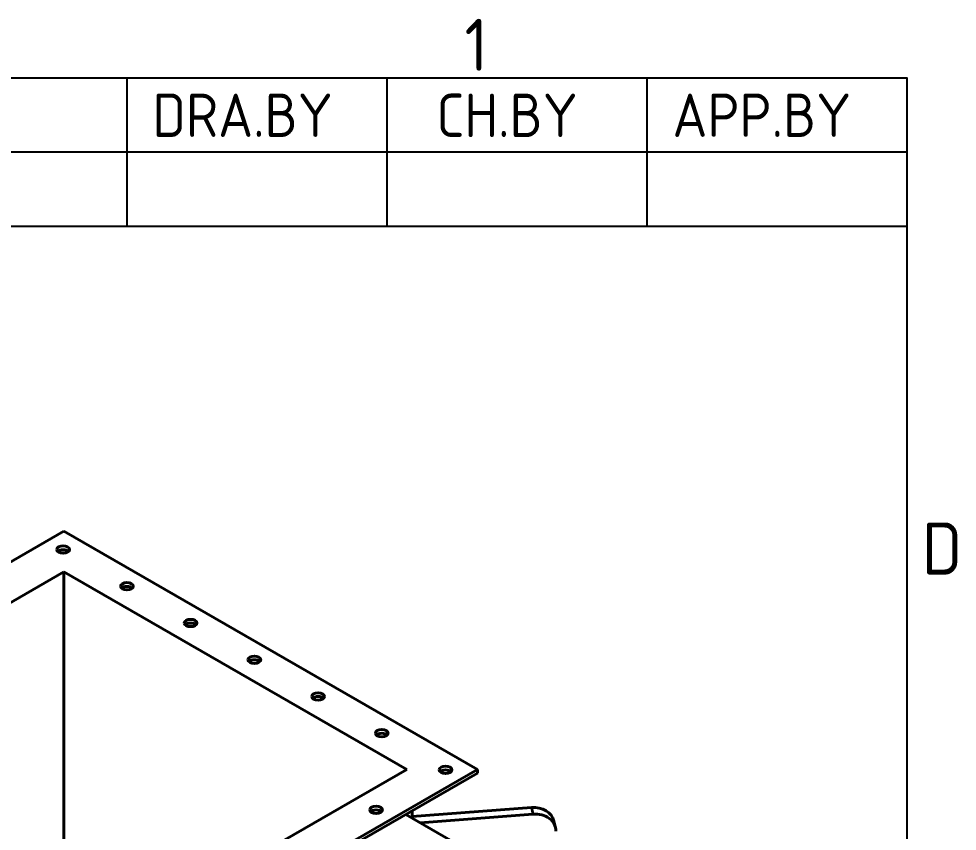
# Model space of a CAD drawing. Header units: millimetres. Extents: x 0 to 4200, y 0 to 2970.
# Drawn here: x 3588 to 4129, y 2435 to 2904 of the extents above; entities that cross this region are included whole.
import ezdxf

# ---------------------------------------------------------------- set-up
doc = ezdxf.new("R2010")
doc.units = ezdxf.units.MM
doc.header["$LTSCALE"] = 10
doc.layers.get('0').update_dxf_attribs({"color": 3, "lineweight": 25, "true_color": 0x00ff00})
for name, color, linetype, lineweight, true_color in [('가시적인 것(ISO)', 3, 'Continuous', 40, 0x00ff00), ('가시적인 좁은 것(ISO)', 3, 'Continuous', 35, 0x00ff00), ('기호(ISO)', 5, 'Continuous', 25, 0x0000ff)]:
    doc.layers.add(name, color=color, linetype=linetype, lineweight=lineweight, true_color=true_color)
doc.layers.add('경계(ISO)', color=7, linetype='Continuous', lineweight=25)
doc.styles.add('ISO ProportionalPSTEK', font='isocp.shx')
doc.styles.add('문자 텍스트_PSTEK_POSCO', font='isocp.shx')

# ---------------------------------------------------------------- blocks, each defined once
blk = doc.blocks.new('경계 Default Border')
at = {"layer": '경계(ISO)', "flags": 128}
blk.add_lwpolyline([(10, 10), (10, 287), (410, 287), (410, 10), (10, 10)], dxfattribs=at)
at = {"layer": '경계(ISO)', "color": 2, "true_color": 0xffff00, "char_height": 3, "attachment_point": 7, "style": '문자 텍스트_PSTEK_POSCO'}
for s, insert in [('1', (384.486, 287.4)), ('D', (410.878, 258.346))]:
    blk.add_mtext(s, dxfattribs=dict(at, insert=insert))
blk = doc.blocks.new('리비전 내역')
at = {"layer": '기호(ISO)'}
for p, q in [((258, 287), (410, 287)), ((365, 287), (365, 282.72)), ((380, 287), (380, 282.72)), ((395, 287), (395, 282.72)), ((410, 287), (410, 282.72)), ((258, 282.72), (410, 282.72)), ((365, 282.72), (365, 278.44)), ((380, 282.72), (380, 278.44)), ((395, 282.72), (395, 278.44)), ((410, 282.72), (410, 278.44)), ((258, 278.44), (410, 278.44))]:
    blk.add_line(p, q, dxfattribs=at)
at = {"layer": '기호(ISO)', "color": 2, "true_color": 0xffff00, "char_height": 2.5, "attachment_point": 7, "style": 'ISO ProportionalPSTEK'}
for s, insert in [('DRA.BY', (366.476, 283.583)), ('CH.BY', (382.864, 283.583)), ('APP.BY', (396.478, 283.583))]:
    blk.add_mtext(s, dxfattribs=dict(at, insert=insert))

msp = doc.modelspace()

# ---------------------------------------------------------------- linework, layer by layer
at = {"layer": '가시적인 것(ISO)'}
for p, q in [((3314.374, 2436.061), (3613.716, 2608.44)), ((3613.716, 2608.44), (3852.247, 2471.079)), ((3355.104, 2436.061), (3613.716, 2584.986)), ((3613.716, 2584.986), (3811.517, 2471.079)), ((3613.716, 2418.593), (3613.716, 2584.986)), ((3811.517, 2471.079), (3552.905, 2322.154)), ((3852.247, 2471.079), (3552.905, 2298.7)), ((3852.247, 2471.079), (3852.247, 2468.899)), ((3552.905, 2296.52), (3852.247, 2468.899)), ((3883.428, 2449.102), (3814.534, 2443.816)), ((3810.935, 2445.109), (3893.495, 2397.566)), ((3814.534, 2443.037), (3814.534, 2447.182)), ((3819.275, 2440.306), (3884.309, 2445.296)), ((3896.419, 2441.207), (3897.299, 2437.401))]:
    msp.add_line(p, q, dxfattribs=at)
for centre in [(3613.245, 2597.853), (3650.014, 2576.679), (3686.784, 2555.505), (3723.553, 2534.33), (3760.323, 2513.156), (3797.092, 2491.982), (3833.862, 2470.808), (3793.793, 2447.734)]:
    msp.add_ellipse(centre, major_axis=(-3.667, 0), ratio=0.5758617, dxfattribs=at)
for centre, major_axis, ratio, start_param, end_param in [((3613.245, 2595.673), (-3.667, 0), 0.5758617, 3.6840618, 5.7407162), ((3650.014, 2574.499), (-3.667, 0), 0.5758617, 3.6840618, 5.7407162), ((3686.784, 2553.325), (-3.667, 0), 0.5758617, 3.6840618, 5.7407162), ((3723.553, 2532.15), (-3.667, 0), 0.5758617, 3.6840618, 5.7407162), ((3760.323, 2510.976), (-3.667, 0), 0.5758617, 3.6840618, 5.7407162), ((3797.092, 2489.802), (-3.667, 0), 0.5758617, 3.6840618, 5.7407162), ((3833.862, 2468.628), (-3.667, 0), 0.5758617, 3.6840618, 5.7407162), ((3793.793, 2445.553), (-3.667, 0), 0.5758617, 3.6840618, 5.7407162), ((3883.428, 2438.201), (12.99, 3.006), 0.8103858, 0, 1.3854496), ((3884.309, 2434.396), (12.99, 3.006), 0.8103858, 6.0978386, 7.668635)]:
    msp.add_ellipse(centre, major_axis=major_axis, ratio=ratio, start_param=start_param, end_param=end_param, dxfattribs=at)
at = {"layer": '가시적인 좁은 것(ISO)'}
msp.add_line((3883.428, 2449.102), (3884.309, 2445.296), dxfattribs=at)

# ---------------------------------------------------------------- block references
at = {"xscale": 10, "yscale": 10, "zscale": 10}
msp.add_blockref('경계 Default Border', (0, 0), dxfattribs=at)
at = {"layer": '기호(ISO)', "xscale": 10, "yscale": 10, "zscale": 10}
msp.add_blockref('리비전 내역', (0, 0), dxfattribs=at)

doc.saveas('drawing.dxf')
